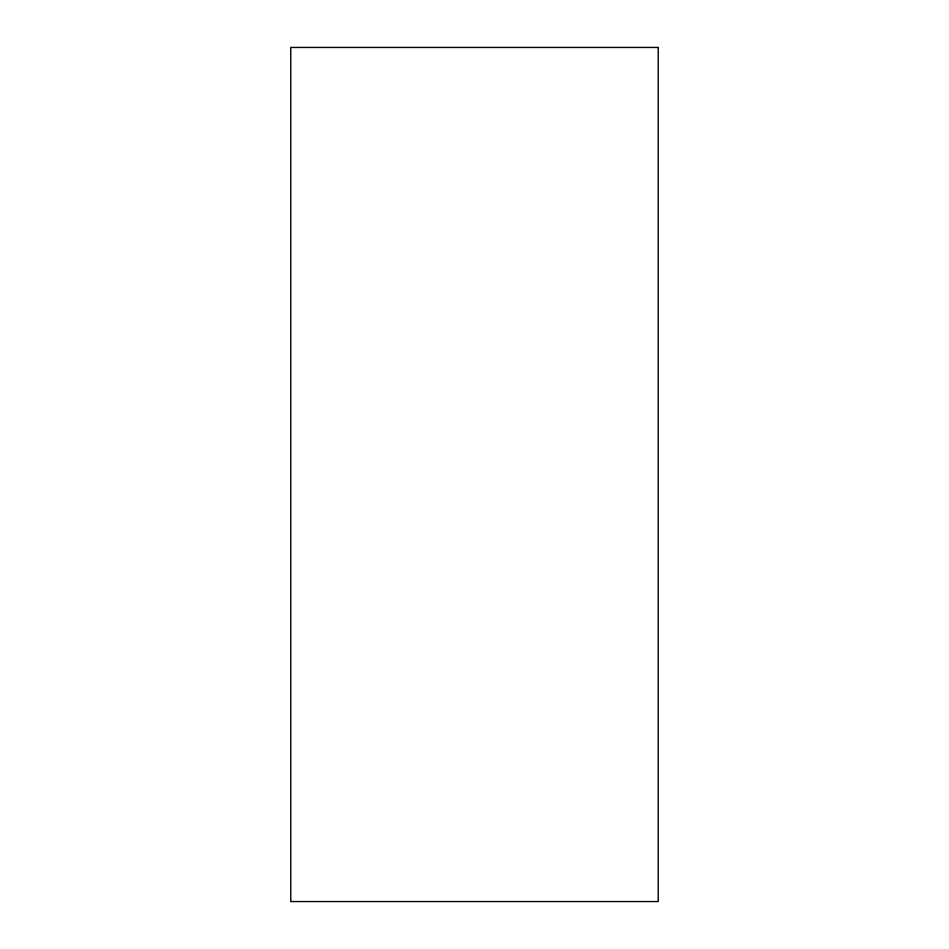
<?xml version="1.0" encoding="UTF-8"?>
<svg xmlns="http://www.w3.org/2000/svg" width="949" height="949" viewBox="0 0 949 949"><rect width="100%" height="100%" fill="white"/><g stroke="black" fill="none" stroke-linecap="round" stroke-linejoin="round"><path stroke-width="1.42" d="M658.238 47.45L290.762 47.45L290.762 901.55L658.238 901.55L658.238 47.45"/></g></svg>
